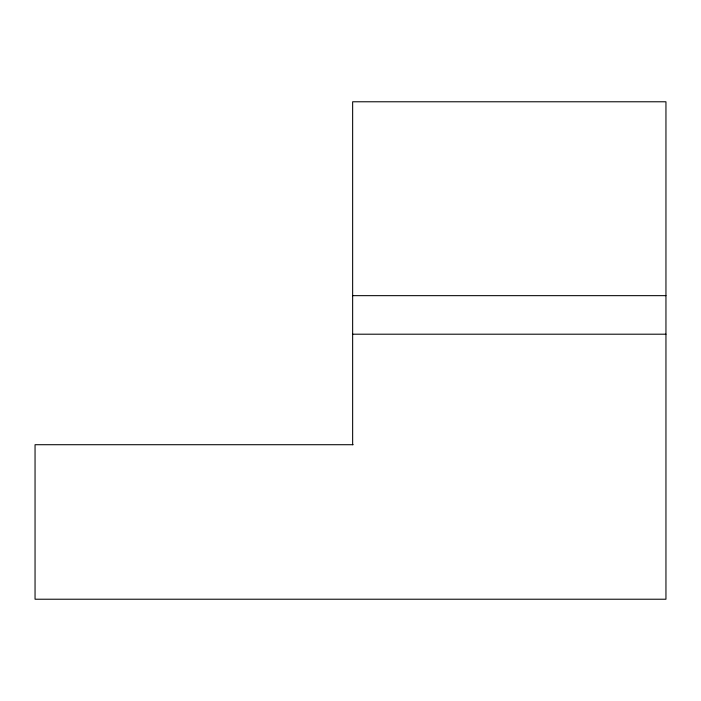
<?xml version="1.0" encoding="UTF-8"?>
<svg xmlns="http://www.w3.org/2000/svg" width="701" height="701" viewBox="0 0 701 701"><rect width="100%" height="100%" fill="white"/><g stroke="black" fill="none" stroke-linecap="round" stroke-linejoin="round"><path stroke-width="1.05" d="M352.647 295.656L665.95 295.656M352.647 334.202L665.95 334.202M353.138 444.714L35.05 444.714L35.05 599.224L665.95 599.224L665.95 101.776L352.647 101.776L352.647 444.714"/></g></svg>
